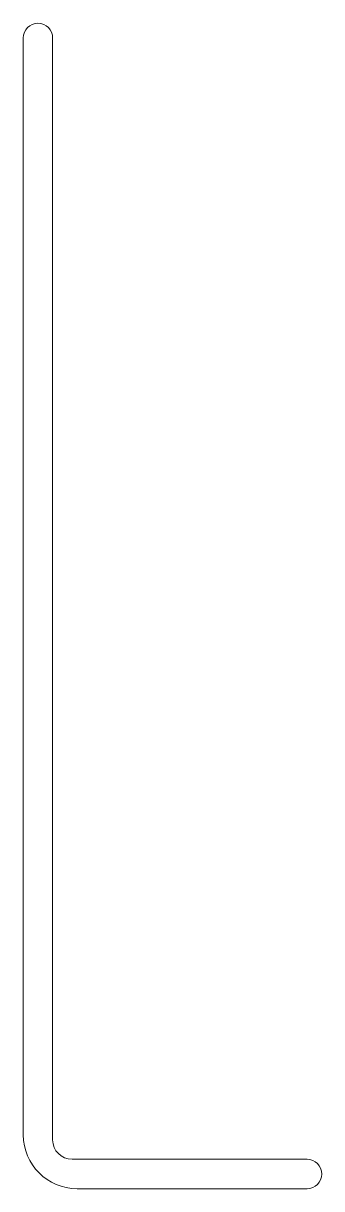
# Model space of a CAD drawing. Header units: millimetres. Extents: x -2 to 29, y -2 to 117.
import ezdxf

# ---------------------------------------------------------------- set-up
doc = ezdxf.new("R2010")
doc.units = ezdxf.units.MM
doc.layers.add('3', color=7, linetype='Continuous', true_color=0xffffff)

msp = doc.modelspace()

# ---------------------------------------------------------------- linework, layer by layer
at = {"layer": '3', "color": 51, "linetype": 'Continuous', "lineweight": 18}
for p, q in [((-1.75, 3.75), (-1.75, 115.75)), ((1.25, 3.25), (1.25, 115.75)), ((27.25, 1.25), (3.25, 1.25)), ((27.25, -1.75), (3.75, -1.75))]:
    msp.add_line(p, q, dxfattribs=at)
for centre, radius, start, end in [((-0.25, 115.75), 1.5, 0, 180), ((3.75, 3.75), 5.5, 180, 270), ((3.25, 3.25), 2, 180, 270), ((27.25, -0.25), 1.5, 270, 90)]:
    msp.add_arc(centre, radius, start, end, dxfattribs=at)

doc.saveas('drawing.dxf')
